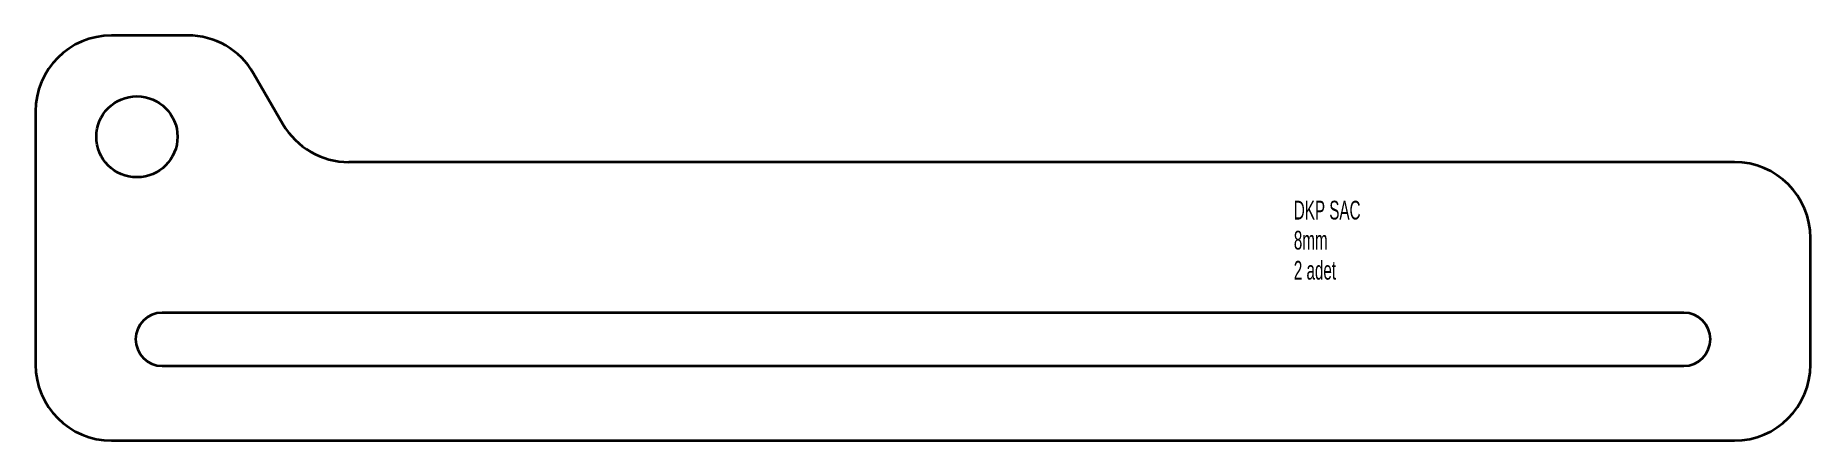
# Model space of a CAD drawing. Header units: millimetres. Extents: x -370 to -20, y 66 to 146.
import ezdxf

# ---------------------------------------------------------------- set-up
doc = ezdxf.new("R2010")
doc.units = ezdxf.units.MM
doc.styles.add('SLDTEXTSTYLE0', font='TXT', dxfattribs={"width": 0.605})

# ---------------------------------------------------------------- blocks, each defined once
blk = doc.blocks.new('SW_NOTE_0')
at = {"color": 0, "linetype": 'Continuous', "lineweight": 0, "char_height": 3.704, "attachment_point": 1, "style": 'SLDTEXTSTYLE0'}
for s, insert in [('DKP SAC', (0, 4.77)), ('8mm', (0, -1.16)), ('2 adet', (0, -7.1))]:
    blk.add_mtext(s, dxfattribs=dict(at, insert=insert))

msp = doc.modelspace()

# ---------------------------------------------------------------- linework, layer by layer
at = {"color": 7, "linetype": 'Continuous', "lineweight": 35}
for p, q in [((-339.66, 145.8), (-354.68, 145.8)), ((-320.89, 128.3), (-326.67, 138.3)), ((-369.68, 130.8), (-369.68, 80.8)), ((-34.68, 120.8), (-307.9, 120.8)), ((-19.68, 80.8), (-19.68, 105.8)), ((-44.68, 91.05), (-344.68, 91.05)), ((-344.68, 80.55), (-44.68, 80.55)), ((-354.68, 65.8), (-34.68, 65.8))]:
    msp.add_line(p, q, dxfattribs=at)
msp.add_circle((-349.68, 125.8), 8, dxfattribs=at)
for centre, radius, start, end in [((-354.68, 130.8), 15, 90, 180), ((-339.66, 130.8), 15, 30, 90), ((-307.9, 135.8), 15, 210, 270), ((-34.68, 105.8), 15, 0, 90), ((-344.68, 85.8), 5.25, 90, 270), ((-44.68, 85.8), 5.25, 270, 90), ((-354.68, 80.8), 15, 180, 270), ((-34.68, 80.8), 15, 270, 0)]:
    msp.add_arc(centre, radius, start, end, dxfattribs=at)

# ---------------------------------------------------------------- block references
at = {"color": 7, "linetype": 'Continuous', "lineweight": 0}
msp.add_blockref('SW_NOTE_0', (-121.56, 108.39), dxfattribs=at)

doc.saveas('drawing.dxf')
